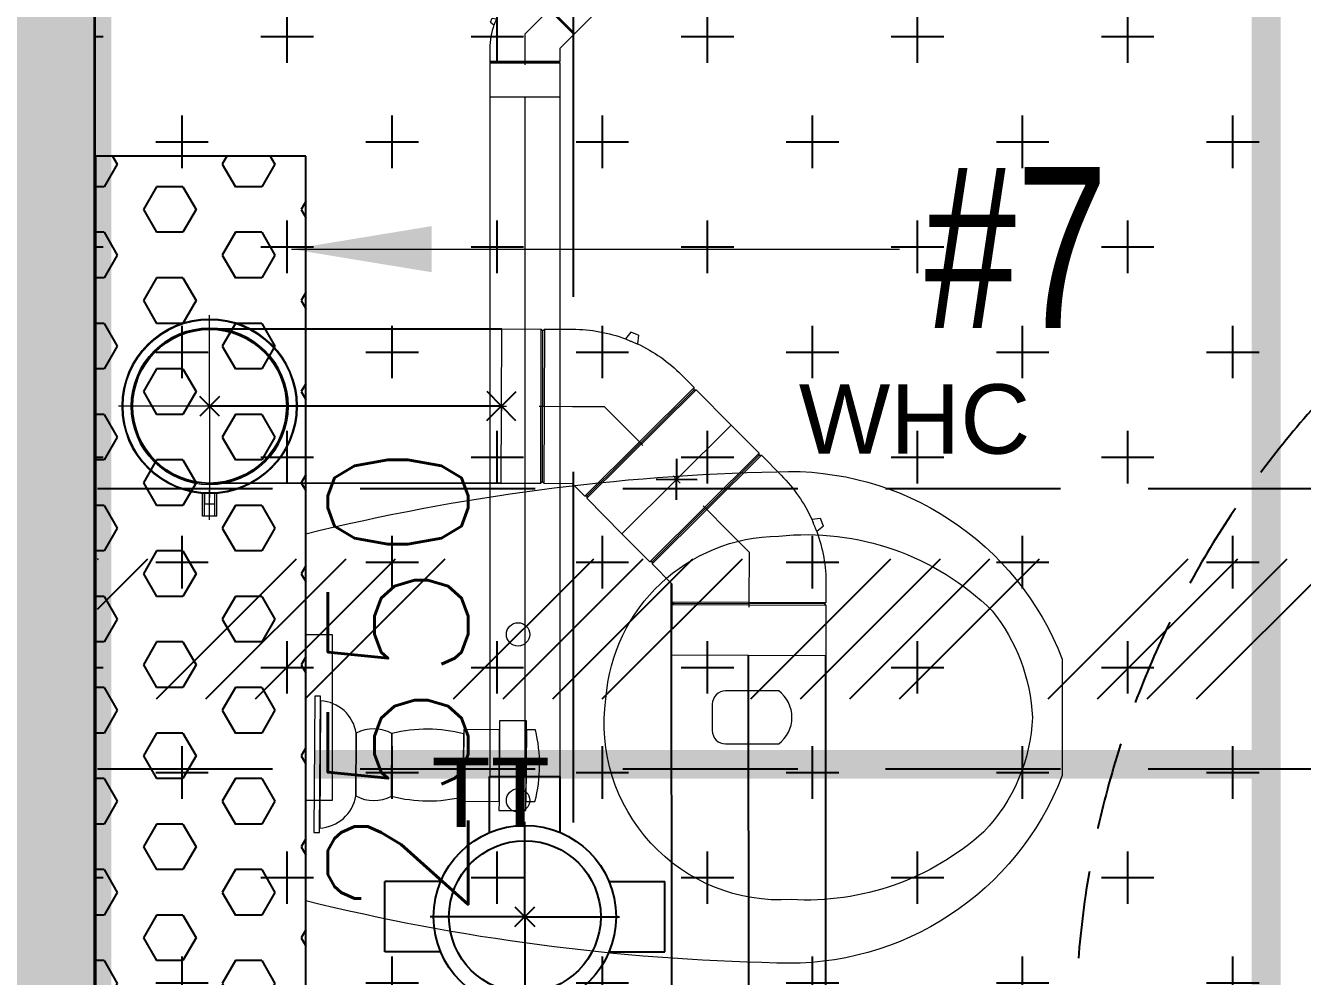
# Model space of a CAD drawing. Header units: millimetres. Extents: x 1135099 to 1230264, y -5736945 to -5695799.
# Drawn here: x 1185131 to 1186043, y -5716334 to -5715655 of the extents above; entities that cross this region are included whole.
import ezdxf

# ---------------------------------------------------------------- set-up
doc = ezdxf.new("R2010")
doc.units = ezdxf.units.MM
doc.header["$LTSCALE"] = 1000
doc.header["$MEASUREMENT"] = 0
for name, pattern in [('$0$( Hidden )', [0.375, 0.25, -0.125]), ('3BHK-A$0$HIDDEN', [0.375, 0.25, -0.125]), ('AUDIT_D_120904163729-0', [0]), ('T8(T9 IS SIMILAR) - DIMENSION & TEXTING$0$CENTERX2', [101.6, 63.5, -12.7, 12.7, -12.7]), ('T8(T9 IS SIMILAR) - DIMENSION & TEXTING$0$HIDDEN', [0.375, 0.25, -0.125]), ('T8(T9 IS SIMILAR) - DIMENSION & TEXTING$1$AUDIT_D_120904163729-0', [0])]:
    doc.linetypes.add(name, pattern=pattern)
doc.layers.get('0').update_dxf_attribs({"linetype": 'AUDIT_D_120904163729-0'})
for name, color, linetype in [('$0$a-beam 2', 50, 'Continuous'), ('3BHK-A$0$A-DOOR-FULL', 2, 'Continuous'), ('3BHK-A$0$A-TOI SUNK 50MM', 8, 'Continuous'), ('3BHK-A$0$LEDGE WALL', 5, 'Continuous'), ('T8(T9 IS SIMILAR) - DIMENSION & TEXTING$0$A-DIMENSIONS', 2, 'T8(T9 IS SIMILAR) - DIMENSION & TEXTING$0$HIDDEN'), ('T8(T9 IS SIMILAR) - DIMENSION & TEXTING$0$A-PLUMBING', 7, 'T8(T9 IS SIMILAR) - DIMENSION & TEXTING$1$AUDIT_D_120904163729-0'), ('T8(T9 IS SIMILAR) - DIMENSION & TEXTING$0$pl-110 dia soil pipe', 1, 'Continuous'), ('T8(T9 IS SIMILAR) - DIMENSION & TEXTING$0$pl-110 dia soil pipe1', 1, 'Continuous'), ('T8(T9 IS SIMILAR) - DIMENSION & TEXTING$0$PL-FITTINGS', 5, 'Continuous'), ('T8(T9 IS SIMILAR) - DIMENSION & TEXTING$0$U-TI-75MM WASTE WATER PIPE', 3, 'Continuous'), ('T8(T9 IS SIMILAR) - DIMENSION & TEXTING$0$U-TI-TEXT', 7, 'Continuous'), ('T8(T9 IS SIMILAR) - DIMENSION & TEXTING$0$U-TI-WS', 5, 'Continuous'), ('T8_REFUGE COLUMNS$1$A-RCC COLS', 3, 'Continuous'), ('T8_TYPICAL COLUMNS$0$A-RCC COLS', 3, 'Continuous')]:
    doc.layers.add(name, color=color, linetype=linetype)
for name, color, linetype, lineweight in [('3BHK-A$0$a-TOI-fixtures', 251, 'Continuous', 0), ('T8(T9 IS SIMILAR) - DIMENSION & TEXTING$0$furn-1', 7, 'Continuous', 0), ('T8(T9 IS SIMILAR) - DIMENSION & TEXTING$0$pl-50dia waste pie', 6, 'Continuous', 0), ('T8(T9 IS SIMILAR) - DIMENSION & TEXTING$0$pl-50dia waste pipe1', 6, 'Continuous', 0), ('T8(T9 IS SIMILAR) - DIMENSION & TEXTING$1$R0-18-10-2014-T1-1st Podium Floor Plan$0$Text', 2, 'Continuous', 0), ('T8(T9 IS SIMILAR)$0$D&W', 8, 'Continuous', 25)]:
    doc.layers.add(name, color=color, linetype=linetype, lineweight=lineweight)
doc.layers.add('A-RERA CARPET AREA', color=30, linetype='Continuous', plot=False)
doc.layers.add('T8(T9 IS SIMILAR) - DIMENSION & TEXTING$0$GEB-BEZUG', color=2, linetype='Continuous', lineweight=25, true_color=0xffff00)
doc.layers.add('T8_REFUGE COLUMNS$1$COL-HATCH', color=7, linetype='Continuous', lineweight=25, true_color=0xa3a3a3)
doc.styles.add('T8(T9 IS SIMILAR) - DIMENSION & TEXTING$0$arial', font='sanss___.ttf')
doc.styles.add('T8(T9 IS SIMILAR) - DIMENSION & TEXTING$0$Romans 1', font='romans.shx', dxfattribs={"height": 100})
doc.styles.add('T8(T9 IS SIMILAR) - DIMENSION & TEXTING$1$ARIAL ARROW', font='swisscl.ttf')
doc.styles.add('T8(T9 IS SIMILAR) - DIMENSION & TEXTING$1$Tahoma', font='tahoma.ttf')
doc.dimstyles.new('T8(T9 IS SIMILAR) - DIMENSION & TEXTING$0$ALPINE S', dxfattribs={"dimscale": 0, "dimtxt": 100, "dimasz": 75, "dimexe": 0, "dimexo": 0, "dimgap": 75, "dimtad": 1, "dimdec": 0, "dimzin": 0, "dimdsep": 46, "dimtxsty": 'T8(T9 IS SIMILAR) - DIMENSION & TEXTING$0$Romans 1', "dimblk": 'T8(T9 IS SIMILAR) - DIMENSION & TEXTING$0$_ArchTick', "dimcen": 0.09, "dimclrd": 256, "dimclre": 256, "dimclrt": 7, "dimadec": 0, "dimazin": 0, "dimtfac": 1, "dimtdec": 0, "dimtofl": 0, "dimtmove": 1, "dimatfit": 0, "dimldrblk": 'T8(T9 IS SIMILAR) - DIMENSION & TEXTING$0$_Open90', "dimfxl": 1, "dimtolj": 1, "dimtzin": 0, "dimarcsym": 0})
doc.dimstyles.new('T8(T9 IS SIMILAR) - DIMENSION & TEXTING$1$SAMATA STD', dxfattribs={"dimtxt": 100, "dimasz": 50, "dimexe": 50, "dimexo": 50, "dimgap": 10, "dimtad": 0, "dimdec": 0, "dimrnd": 5, "dimzin": 0, "dimdsep": 46, "dimtxsty": 'T8(T9 IS SIMILAR) - DIMENSION & TEXTING$1$Tahoma', "dimblk": 'T8(T9 IS SIMILAR) - DIMENSION & TEXTING$1$_Origin2', "dimcen": -50, "dimdle": 50, "dimclrd": 7, "dimclre": 7, "dimclrt": 7, "dimadec": 0, "dimazin": 0, "dimtfac": 1, "dimtdec": 0, "dimtmove": 1, "dimatfit": 3, "dimfxl": 150, "dimtfill": 1, "dimtolj": 1, "dimtzin": 0, "dimlwd": -1, "dimlwe": -1, "dimarcsym": 0})

# ---------------------------------------------------------------- blocks, each defined once
blk = doc.blocks.new('$0$A$C76D3746F')
at = {"layer": '$0$a-beam 2', "color": 8, "linetype": '$0$( Hidden )', "ltscale": 0.5}
for p, q in [((-350.05, -5399.84), (-5099.95, -5399.83)), ((-350.05, -5599.84), (-5099.95, -5599.83))]:
    blk.add_line(p, q, dxfattribs=at)
blk = doc.blocks.new('T8(T9 IS SIMILAR) - DIMENSION & TEXTING$0$_ArchTick')
at = {"color": 0, "linetype": 'ByBlock', "const_width": 0.15}
blk.add_lwpolyline([(-0.5, -0.5), (0.5, 0.5)], dxfattribs=at)
blk = doc.blocks.new('*D385')
at = {"layer": 'T8(T9 IS SIMILAR) - DIMENSION & TEXTING$0$A-DIMENSIONS', "linetype": 'T8(T9 IS SIMILAR) - DIMENSION & TEXTING$0$HIDDEN', "lineweight": -2, "transparency": 16777216}
for p, q in [((1185777.61, -5714848.66), (1185522.29, -5714848.66)), ((1185731.82, -5717398.66), (1185522.29, -5717398.66))]:
    blk.add_line(p, q, dxfattribs=at)
at = {"layer": 'T8(T9 IS SIMILAR) - DIMENSION & TEXTING$0$A-DIMENSIONS', "lineweight": -2, "transparency": 16777216}
blk.add_line((1185522.29, -5714848.66), (1185522.29, -5717398.66), dxfattribs=at)
at = {"layer": 'T8(T9 IS SIMILAR) - DIMENSION & TEXTING$0$A-DIMENSIONS', "linetype": 'ByBlock', "lineweight": -2, "transparency": 16777216, "xscale": 75, "yscale": 75, "zscale": 75}
for p, rotation in [((1185522.29, -5714848.66), 90), ((1185522.29, -5717398.66), 270)]:
    blk.add_blockref('T8(T9 IS SIMILAR) - DIMENSION & TEXTING$0$_ArchTick', p, dxfattribs=dict(at, rotation=rotation))
at = {"layer": 'T8(T9 IS SIMILAR) - DIMENSION & TEXTING$0$A-DIMENSIONS', "color": 7, "linetype": 'ByBlock', "transparency": 16777216, "insert": (1185397.29, -5716123.66), "char_height": 100, "attachment_point": 5, "rotation": 90, "style": 'T8(T9 IS SIMILAR) - DIMENSION & TEXTING$0$Romans 1'}
blk.add_mtext('\\A1;2550', dxfattribs=at)
blk = doc.blocks.new('T8(T9 IS SIMILAR) - DIMENSION & TEXTING$0$_Open90')
at = {"color": 0, "linetype": 'ByBlock', "lineweight": -2}
for p, q in [((-0.5, 0.5), (0, 0)), ((0, 0), (-1, 0)), ((0, 0), (-0.5, -0.5))]:
    blk.add_line(p, q, dxfattribs=at)
blk = doc.blocks.new('T8(T9 IS SIMILAR) - DIMENSION & TEXTING$0$Einfügepunkt')
at = {"layer": 'T8(T9 IS SIMILAR) - DIMENSION & TEXTING$0$GEB-BEZUG'}
for p, q in [((-7.07, -7.07), (7.07, 7.07)), ((-7.07, 7.07), (7.07, -7.07))]:
    blk.add_line(p, q, dxfattribs=at)
blk = doc.blocks.new('T8(T9 IS SIMILAR) - DIMENSION & TEXTING$0$361.045.16.1_A')
at = {"ltscale": 25}
for p, q in [((-49.5, 14.14), (-14.14, 49.5)), ((3.18, 32.17), (-14.14, 49.5)), ((3.18, 32.17), (-32.17, -3.18)), ((-31.47, -3.89), (3.89, 31.47)), ((3.18, 31.47), (-31.47, -3.18)), ((3.18, 31.47), (3.18, 32.17)), ((3.18, 31.47), (3.89, 31.47)), ((10.36, 25), (3.89, 31.47)), ((-32.17, -3.18), (-49.5, 14.14)), ((-13.79, 13.79), (-15.56, 15.56)), ((0, 0), (-13.79, 13.79)), ((23.39, 11.31), (20.26, 10.9)), ((23.39, 11.31), (24.54, 8.54)), ((-5.55, 5.55), (-7.32, 7.32)), ((0, -10.36), (0, 0)), ((24.54, 8.54), (22.03, 6.62)), ((-31.47, -3.18), (-32.17, -3.18)), ((-31.47, -3.18), (-31.47, -3.89)), ((-25, -10.36), (-31.47, -3.89)), ((-25, -24.5), (-25, -10.36)), ((0, -24.5), (0, -10.36)), ((25, -24.5), (25, -10.36)), ((-24.5, -25), (-25, -24.5)), ((25, -24.5), (-25, -24.5)), ((-24.5, -25), (-25, -25.5)), ((-25, -45), (-25, -25.5)), ((-25, -25.5), (25, -25.5)), ((-24.5, -25), (24.5, -25)), ((0, -27), (0, -24.5)), ((24.5, -25), (25, -24.5)), ((24.5, -25), (25, -25.5)), ((25, -45), (25, -25.5)), ((-25, -45), (25, -45)), ((0, -45), (-2.5, -45)), ((0, -45), (0, -42.5)), ((0, -45), (0, -47.5)), ((0, -45), (2.5, -45))]:
    blk.add_line(p, q, dxfattribs=at)
for start, end in [(25.15748, 45), (0, 19.84252)]:
    blk.add_arc((-25, -10.36), 50, start, end, dxfattribs=at)
blk.add_open_spline([(22.03, 6.62), (22.03, 6.62), (22.02, 6.64), (21.97, 6.76), (21.91, 6.87), (21.77, 7.19), (21.67, 7.4), (21.49, 7.81), (21.4, 8), (21.26, 8.35), (21.19, 8.5), (21.07, 8.79), (21.01, 8.94), (20.88, 9.26), (20.81, 9.43), (20.65, 9.83), (20.57, 10.06), (20.42, 10.45), (20.36, 10.62), (20.28, 10.84), (20.26, 10.9), (20.26, 10.9)], degree=3, knots=[-0.7326885, -0.7326885, -0.7326885, -0.7326885, -0.6703276, -0.6703276, -0.5851203, -0.5851203, -0.4924215, -0.4924215, -0.4253679, -0.4253679, -0.3759063, -0.3759063, -0.3289293, -0.3289293, -0.2716255, -0.2716255, -0.1856359, -0.1856359, -0.0935578, -0.0935578, 0, 0, 0, 0], dxfattribs=at)
blk.add_blockref('T8(T9 IS SIMILAR) - DIMENSION & TEXTING$0$Einfügepunkt', (0, -45), dxfattribs=at)
blk = doc.blocks.new('T8(T9 IS SIMILAR) - DIMENSION & TEXTING$0$367.771.16.1_L')
at = {"lineweight": 13, "ltscale": 25}
for p, q in [((-5.2, 78.5), (-5.2, 62.28)), ((-5.2, 78.5), (5.2, 78.5)), ((-3.7, 78.5), (-3.7, 62.39)), ((0, 81), (0, 78.5)), ((0, 78.5), (0, 62.28)), ((3.7, 78.5), (3.7, 62.39)), ((5.2, 78.5), (5.2, 62.28)), ((3.75, 69.5), (-3.75, 69.5)), ((-3.75, 69.5), (-3.75, 62.39)), ((0, 0), (0, 65)), ((3.75, 62.39), (3.75, 69.5)), ((0, 62.28), (0, 59.78)), ((0, 0), (-65, 0)), ((0, 0), (0, -65)), ((0, 0), (65, 0))]:
    blk.add_line(p, q, dxfattribs=at)
for radius in [62.5, 61.79, 56, 55]:
    blk.add_circle((0, 0), radius, dxfattribs=at)
blk.add_blockref('T8(T9 IS SIMILAR) - DIMENSION & TEXTING$0$Einfügepunkt', (0, 0), dxfattribs=at)
blk = doc.blocks.new('T8(T9 IS SIMILAR) - DIMENSION & TEXTING$0$365.045.16.1_A')
at = {"lineweight": 13, "ltscale": 25}
for p, q in [((-61.87, 8.84), (-8.84, 61.87)), ((8.31, 44.72), (-8.84, 61.87)), ((8.31, 44.72), (-44.72, -8.31)), ((-43.66, -9.37), (9.37, 43.66)), ((8.31, 43.66), (-43.66, -8.31)), ((8.31, 43.66), (8.31, 44.72)), ((8.31, 43.66), (9.37, 43.66)), ((15.53, 37.5), (9.37, 43.66)), ((-17.15, 17.15), (-18.92, 18.92)), ((0, 0), (-17.15, 17.15)), ((34.72, 16.55), (30.55, 16)), ((36.25, 12.85), (32.91, 10.29)), ((34.72, 16.55), (36.25, 12.85)), ((-44.72, -8.31), (-61.87, 8.84)), ((-9.22, 9.22), (-10.98, 10.98)), ((0, -15.53), (0, 0)), ((-43.66, -8.31), (-44.72, -8.31)), ((-43.66, -8.31), (-43.66, -9.37)), ((-37.5, -15.53), (-43.66, -9.37)), ((-37.5, -29.25), (-37.5, -15.53)), ((0, -29.25), (0, -15.53)), ((37.5, -29.25), (37.5, -15.53)), ((-36.75, -30), (-37.5, -29.25)), ((37.5, -29.25), (-37.5, -29.25)), ((-36.75, -30), (-37.5, -30.75)), ((-37.5, -50), (-37.5, -30.75)), ((-37.5, -30.75), (37.5, -30.75)), ((-36.75, -30), (36.75, -30)), ((0, -31.75), (0, -29.25)), ((36.75, -30), (37.5, -29.25)), ((36.75, -30), (37.5, -30.75)), ((37.5, -50), (37.5, -30.75)), ((0, -50), (0, -47.5)), ((-37.5, -50), (37.5, -50)), ((0, -50), (-2.5, -50)), ((0, -50), (0, -52.5)), ((0, -50), (2.5, -50))]:
    blk.add_line(p, q, dxfattribs=at)
for start, end in [(24.86037, 45), (0, 20.13963)]:
    blk.add_arc((-37.5, -15.53), 75, start, end, dxfattribs=at)
blk.add_open_spline([(32.91, 10.29), (32.91, 10.29), (32.9, 10.32), (32.83, 10.48), (32.76, 10.63), (32.57, 11.05), (32.44, 11.33), (32.2, 11.88), (32.09, 12.14), (31.89, 12.6), (31.81, 12.8), (31.64, 13.19), (31.56, 13.39), (31.39, 13.81), (31.3, 14.04), (31.08, 14.58), (30.97, 14.88), (30.77, 15.4), (30.69, 15.62), (30.58, 15.92), (30.55, 16), (30.55, 16)], degree=3, knots=[-0.9758327, -0.9758327, -0.9758327, -0.9758327, -0.8930469, -0.8930469, -0.7796093, -0.7796093, -0.6561479, -0.6561479, -0.5667077, -0.5667077, -0.5007206, -0.5007206, -0.4380575, -0.4380575, -0.3616519, -0.3616519, -0.247098, -0.247098, -0.1245121, -0.1245121, 0, 0, 0, 0], dxfattribs=at)
blk.add_blockref('T8(T9 IS SIMILAR) - DIMENSION & TEXTING$0$Einfügepunkt', (0, -50), dxfattribs=at)
blk = doc.blocks.new('T8(T9 IS SIMILAR) - DIMENSION & TEXTING$0$388.001.00.1_G')
at = {"layer": 'T8(T9 IS SIMILAR) - DIMENSION & TEXTING$0$U-TI-75MM WASTE WATER PIPE', "ltscale": 5}
for p, q in [((-25.13, 60.06), (-25.13, 100)), ((-25.13, 100), (25.12, 100)), ((25.12, 60.06), (25.12, 100)), ((0, 0), (0, 67.6)), ((-60.06, 25.12), (-100, 25.12)), ((-100, -25.13), (-100, 25.12)), ((60.06, 25.12), (100, 25.12)), ((100, -25.13), (100, 25.12)), ((0, 0), (-67.6, 0)), ((0, 0), (0, 2.5)), ((0, 0), (0, -67.6)), ((0, 0), (67.6, 0)), ((0, 0), (-2.5, 0)), ((0, 0), (0, -2.5)), ((0, 0), (2.5, 0)), ((-60.06, -25.13), (-100, -25.13)), ((60.06, -25.13), (100, -25.13)), ((-37.67, -53.09), (-37.67, -94.97)), ((37.68, -53.09), (37.68, -94.97))]:
    blk.add_line(p, q, dxfattribs=at)
for radius in [65.1, 54.16]:
    blk.add_circle((0, 0), radius, dxfattribs=at)
blk.add_ellipse((0, -94.97), major_axis=(37.67, 0), ratio=0.026177, start_param=3.141593, end_param=6.283185, dxfattribs=at)
blk.add_blockref('T8(T9 IS SIMILAR) - DIMENSION & TEXTING$0$Einfügepunkt', (0, 0), dxfattribs=at)
blk = doc.blocks.new('T8(T9 IS SIMILAR) - DIMENSION & TEXTING$0$TT')
at = {"layer": 'T8(T9 IS SIMILAR) - DIMENSION & TEXTING$0$furn-1', "color": 7}
for points in [[(107723.97348, -2189.22261), (107723.97349, -2189.22673), (107723.9407, -2189.22681), (107723.94069, -2189.2227, -0.125089)], [(107723.97153, -2189.25543, -0.124286), (107723.97162, -2189.28824), (107723.94291, -2189.28832, -0.124286), (107723.94282, -2189.25551)], [(107723.97162, -2189.28824, -0.25), (107723.97166, -2189.30465), (107723.94295, -2189.30473, -0.25), (107723.94291, -2189.28832)], [(107723.97166, -2189.30465, -0.353887), (107723.98647, -2189.32102), (107723.92823, -2189.32117, -0.353887), (107723.94295, -2189.30473)]]:
    blk.add_lwpolyline(points, format="xyb", close=True, dxfattribs=at)
for points in [[(107723.9776, -2189.22671), (107723.97764, -2189.23902), (107723.97352, -2189.23903), (107723.94073, -2189.23912), (107723.93662, -2189.23913), (107723.93659, -2189.22683)], [(107723.97352, -2189.23903), (107723.97357, -2189.25542), (107723.94078, -2189.25551), (107723.94073, -2189.23912)], [(107723.98848, -2189.32101), (107723.98847, -2189.32361), (107723.92619, -2189.32378), (107723.92618, -2189.32118)]]:
    blk.add_lwpolyline(points, close=True, dxfattribs=at)
blk = doc.blocks.new('T8(T9 IS SIMILAR) - DIMENSION & TEXTING$0$A$C77D62699')
at = {"layer": 'T8(T9 IS SIMILAR) - DIMENSION & TEXTING$0$pl-110 dia soil pipe1'}
for p, q in [((-21980.88, -1997.78, 0.74), (-22189.44, -1997.71, 0.74)), ((-21981.25, -2107.78, 0.74), (-22189.47, -2107.72, 0.74)), ((-21859.22, -3643.55, -0.02), (-21859.67, -2179.33, -0.02)), ((-21749.22, -3643.55, -0.02), (-21749.66, -2230.48, -0.02))]:
    blk.add_line(p, q, dxfattribs=at)
at = {"layer": 'T8(T9 IS SIMILAR) - DIMENSION & TEXTING$0$pl-110 dia soil pipe1', "color": 12, "linetype": 'T8(T9 IS SIMILAR) - DIMENSION & TEXTING$0$CENTERX2'}
for p, q in [((-21981.06, -2052.78, 0.74), (-22189.45, -2052.71, 0.74)), ((-21804.22, -3643.55, -0.02), (-21804.66, -2230.29, -0.02))]:
    blk.add_line(p, q, dxfattribs=at)
at = {"layer": 'T8(T9 IS SIMILAR) - DIMENSION & TEXTING$0$pl-110 dia soil pipe1', "ltscale": 0.1}
blk.add_circle((-22189.41, -2052.77, 0.74), 55, dxfattribs=at)
at = {"layer": 'T8(T9 IS SIMILAR) - DIMENSION & TEXTING$0$pl-50dia waste pipe1'}
for p, q in [((-21989.4, -1832.19, 0.74), (-21989.4, -2316.91, 0.74)), ((-21939.4, -1832.19, 0.74), (-21939.4, -2316.91, 0.74))]:
    blk.add_line(p, q, dxfattribs=at)
at = {"layer": 'T8(T9 IS SIMILAR) - DIMENSION & TEXTING$0$pl-50dia waste pipe1', "color": 12, "linetype": 'T8(T9 IS SIMILAR) - DIMENSION & TEXTING$0$CENTERX2'}
blk.add_line((-21964.4, -1832.19, 0.74), (-21964.4, -2316.91, 0.74), dxfattribs=at)
at = {"layer": 'T8(T9 IS SIMILAR) - DIMENSION & TEXTING$0$U-TI-WS', "lineweight": 40, "ltscale": 0.01, "const_width": 20.53}
for points, elevation in [([(-21047.46, -3746.81), (-21047.46, -3847.46), (-21435.31, -3847.46), (-21435.31, -975.64)], 0.72), ([(-22114.61, -2308.26), (-21435.31, -2308.27)], -0.39)]:
    blk.add_lwpolyline(points, dxfattribs=dict(at, elevation=elevation))
at = {"layer": 'T8(T9 IS SIMILAR) - DIMENSION & TEXTING$0$furn-1', "xscale": -1559.587183977623, "yscale": 1559.587183977623, "zscale": 1559.587183977623, "rotation": 269.775067412385}
blk.add_blockref('T8(T9 IS SIMILAR) - DIMENSION & TEXTING$0$TT', (2732745.9, -168019321.3, -0.39), dxfattribs=at)
at = {"layer": 'T8(T9 IS SIMILAR) - DIMENSION & TEXTING$0$pl-110 dia soil pipe', "ltscale": 0.1}
for name, p, xscale, yscale, zscale, rotation in [('T8(T9 IS SIMILAR) - DIMENSION & TEXTING$0$367.771.16.1_L', (-22189.4, -2052.77, 0.74), 1.000020158935082, 1.000020158935082, 1.000020158935082, 179.9987260453056), ('T8(T9 IS SIMILAR) - DIMENSION & TEXTING$0$365.045.16.1_A', (-21907.73, -2052.89, -0.02), -1.466696233104787, 1.466696233104787, 1.466696233104787, 269.8029873272274), ('T8(T9 IS SIMILAR) - DIMENSION & TEXTING$0$365.045.16.1_A', (-21804.38, -2156.95, -0.02), -1.466696233104787, 1.466696233104787, 1.466696233104787, 224.8029873272274)]:
    blk.add_blockref(name, p, dxfattribs=dict(at, xscale=xscale, yscale=yscale, zscale=zscale, rotation=rotation))
at = {"layer": 'T8(T9 IS SIMILAR) - DIMENSION & TEXTING$0$pl-50dia waste pie', "ltscale": 0.1, "xscale": 1.000020158935082, "yscale": 1.000020158935082, "zscale": 1.000020158935082, "rotation": 135}
blk.add_blockref('T8(T9 IS SIMILAR) - DIMENSION & TEXTING$0$361.045.16.1_A', (-21964.4, -1787.19, 0.75), dxfattribs=at)
at = {"layer": 'T8(T9 IS SIMILAR) - DIMENSION & TEXTING$0$PL-FITTINGS', "xscale": 1.000020158935082, "yscale": 1.000020158935082, "zscale": 1.000020158935082, "rotation": 359.9986903380305}
blk.add_blockref('T8(T9 IS SIMILAR) - DIMENSION & TEXTING$0$388.001.00.1_G', (-21964.4, -2416.92, 0.74), dxfattribs=at)
at = {"layer": 'T8(T9 IS SIMILAR) - DIMENSION & TEXTING$0$U-TI-TEXT', "style": 'T8(T9 IS SIMILAR) - DIMENSION & TEXTING$0$arial'}
for s, p in [('WHC', (-21768.87, -2086.6, 1.33)), ('TT', (-22031.05, -2353.06, 0.31))]:
    blk.add_text(s, height=49.535, rotation=359.99987, dxfattribs=at).set_placement(p)
blk = doc.blocks.new('T8(T9 IS SIMILAR) - DIMENSION & TEXTING$1$_Origin2')
at = {"color": 0, "linetype": 'ByBlock', "lineweight": -2}
blk.add_line((-0.5, 0), (-1, 0), dxfattribs=at)
for radius in [0.5, 0.25]:
    blk.add_circle((0, 0), radius, dxfattribs=at)
blk = doc.blocks.new('T8_REFUGE COLUMNS')
at = {"layer": 'T8_REFUGE COLUMNS$1$COL-HATCH', "linetype": 'ByBlock'}
h = blk.add_hatch(color=256, dxfattribs=at)
h.dxf.hatch_style = 1
h.paths.add_polyline_path([(1184832.07, -5718799.86), (1185182.07, -5718799.86), (1185182.07, -5709299.86), (1184832.07, -5709299.86)])
at = {"layer": 'T8_REFUGE COLUMNS$1$A-RCC COLS', "linetype": 'ByBlock'}
blk.add_lwpolyline([(1184832.07, -5718799.86), (1185182.07, -5718799.86), (1185182.07, -5709299.86), (1184832.07, -5709299.86)], close=True, dxfattribs=at)
blk = doc.blocks.new('T8_TYPICAL COLUMNS')
at = {"layer": 'T8_TYPICAL COLUMNS$0$A-RCC COLS', "linetype": 'ByBlock'}
blk.add_blockref('T8_REFUGE COLUMNS', (0, 0), dxfattribs=at)
blk = doc.blocks.new('*U675')
for points in [[(-710, 0), (-670, 0), (-670, 30), (-660, 30), (-660, 80), (-710, 80)], [(40, 0), (0, 0), (0, 30), (-10, 30), (-10, 80), (40, 80)], [(0, 0), (0, -670), (-30, -670), (-30, 0)]]:
    blk.add_lwpolyline(points, close=True)
at = {"color": 0, "linetype": 'ByBlock', "ltscale": 0.25}
blk.add_arc((0.98, 0.41), 670.98, 180.03474, 267.62699, dxfattribs=at)
blk = doc.blocks.new('3BHK-A$0$EWC 1-flat-3')
at = {"layer": '3BHK-A$0$a-TOI-fixtures', "ltscale": 1.5}
blk.add_line((130.94, 0), (-130.94, 0), dxfattribs=at)
for points in [[(-130.94, 0, -0.055103), (-175.26, 336.24, -0.321827), (-41.57, 540), (41.57, 540, -0.321827), (175.26, 336.24, -0.055103), (130.94, 0, -27.681239)], [(-13.15, 214.32, -0.391448), (-129.31, 337.71, -0.224585), (-76.1, 489.88, -0.160675), (0, 518.68, -0.183016), (81.56, 484.09, -0.201424), (130.03, 346.42, -0.474507), (-13.15, 214.32, -2.927417)], [(-9.47, 290.25), (9.47, 290.25, 0.414214), (18.95, 299.72), (18.95, 337.61, 0.5), (-18.95, 337.61), (-18.95, 299.72, 0.414214), (-9.47, 290.25, 0.530498)]]:
    blk.add_lwpolyline(points, format="xyb", dxfattribs=at)
at = {"layer": '3BHK-A$0$a-TOI-fixtures'}
blk.add_lwpolyline([(-59.21, 0), (-59.21, 18.95), (59.21, 18.95), (59.21, 0)], close=True, dxfattribs=at)
at = {"layer": '3BHK-A$0$a-TOI-fixtures', "ltscale": 1.5}
for centre in [(-59.21, 151.58), (59.21, 151.58)]:
    blk.add_circle(centre, 8.31, dxfattribs=at)
blk = doc.blocks.new('3BHK-A')
at = {"layer": '3BHK-A$0$A-TOI SUNK 50MM'}
h = blk.add_hatch(dxfattribs=at)
h.set_pattern_fill('CROSS', color=256, scale=300, style=0)
h.set_pattern_definition([(9e-15, (-0.65, 1286.84), (75, 75), [37.5, -112.5]), (90, (18.1, 1268.09), (-75, 75), [37.5, -112.5])])
h.paths.add_polyline_path([(1186532.74, -5713148.46), (1185182.44, -5713148.46), (1185182.44, -5710698.46), (1186532.74, -5710698.46)])
h.paths.add_polyline_path([(1185182.45, -5714848.57), (1186532.74, -5714848.57), (1186532.74, -5717398.46), (1185182.45, -5717398.46)])
at = {"layer": '3BHK-A$0$LEDGE WALL'}
h = blk.add_hatch(dxfattribs=at)
h.set_pattern_fill('HEX', color=8, scale=150, angle=180)
h.set_pattern_definition([(180, (1e-08, -100), (-4e-15, -32.47595264), [18.75, -37.5]), (300, (1e-08, -100), (28.125, 16.23797632), [18.75, -37.5]), (240, (-18.75, -100), (28.125, -16.23797632), [18.75, -37.5])])
h.paths.add_polyline_path([(1185332.79, -5715748.46), (1185182.79, -5715748.46), (1185182.79, -5716548.46), (1185332.79, -5716548.46)])
at = {"layer": '3BHK-A$0$A-TOI SUNK 50MM', "elevation": -0.02}
blk.add_lwpolyline([(1185182.45, -5714848.57), (1186532.74, -5714848.57), (1186532.74, -5717398.46), (1185182.45, -5717398.46)], close=True, dxfattribs=at)
at = {"layer": '3BHK-A$0$LEDGE WALL', "elevation": -0.02}
blk.add_lwpolyline([(1185332.79, -5715748.46), (1185182.79, -5715748.46), (1185182.79, -5716548.46), (1185332.79, -5716548.46)], close=True, dxfattribs=at)
at = {"layer": '3BHK-A$0$A-DOOR-FULL', "linetype": '3BHK-A$0$HIDDEN', "rotation": 270}
blk.add_blockref('*U675', (1186552.74, -5716373.46, -0.02), dxfattribs=at)
at = {"layer": '3BHK-A$0$a-TOI-fixtures', "extrusion": (0, 0, -1), "xscale": -0.9999999999999998, "zscale": -0.9999999999999998, "rotation": 90}
blk.add_blockref('3BHK-A$0$EWC 1-flat-3', (-1185332.79, -5716148.96, 0.02), dxfattribs=at)
blk = doc.blocks.new('T8(T9 IS SIMILAR)')
at = {"layer": 'T8(T9 IS SIMILAR)$0$D&W', "linetype": 'ByBlock'}
for name in ['T8_TYPICAL COLUMNS', '3BHK-A']:
    blk.add_blockref(name, (0, 0), dxfattribs=at)
blk = doc.blocks.new('T8(T9 IS SIMILAR) - DIMENSION & TEXTING')
at = {"layer": 'T8(T9 IS SIMILAR) - DIMENSION & TEXTING$0$A-PLUMBING', "linetype": 'ByBlock'}
blk.add_blockref('T8(T9 IS SIMILAR) - DIMENSION & TEXTING$0$A$C77D62699', (1207452.26, -5713874.03), dxfattribs=at)
at = {"layer": 'T8(T9 IS SIMILAR) - DIMENSION & TEXTING$1$R0-18-10-2014-T1-1st Podium Floor Plan$0$Text', "linetype": 'ByBlock', "style": 'T8(T9 IS SIMILAR) - DIMENSION & TEXTING$1$ARIAL ARROW'}
blk.add_text('#7', height=114.75, dxfattribs=at).set_placement((1185773.16, -5715870.93, 0.03))
at = {"layer": 'T8(T9 IS SIMILAR) - DIMENSION & TEXTING$0$A-DIMENSIONS', "linetype": 'ByBlock'}
dim = blk.add_linear_dim(base=(1185522.29, -5717398.66, 0.49), p1=(1185777.61, -5714848.66, 0.49), p2=(1185731.82, -5717398.66, 0.49), angle=270, dimstyle='T8(T9 IS SIMILAR) - DIMENSION & TEXTING$0$ALPINE S', override={"dimscale": 1, "dimfxl": 5, "dimarcsym": 1}, dxfattribs=at)
dim.commit()
dim.dimension.update_dxf_attribs({"geometry": '*D385', "text_midpoint": (1185397.29, -5716123.66, 0.49)})
at = {"layer": 'T8(T9 IS SIMILAR) - DIMENSION & TEXTING$1$R0-18-10-2014-T1-1st Podium Floor Plan$0$Text'}
blk.add_leader([(1185321.29, -5715814.72), (1185646.75, -5715814.69), (1185755.28, -5715814.72)], dimstyle='T8(T9 IS SIMILAR) - DIMENSION & TEXTING$1$SAMATA STD', override={"dimscale": 1, "dimasz": 100, "dimclrd": 2, "dimfxlon": 1, "dimarcsym": 1}, dxfattribs=at)

msp = doc.modelspace()

# ---------------------------------------------------------------- hatches: boundary and pattern name
at = {"layer": '$0$a-beam 2', "linetype": '$0$( Hidden )', "ltscale": 0.5}
h = msp.add_hatch(dxfattribs=at)
h.set_pattern_fill('ANSI34', color=8, scale=200)
h.set_pattern_definition([(45, (2639.41, -1035.8), (-106.066017, 106.066017), []), (45, (2674.77, -1035.8), (-106.066017, 106.066017), []), (45, (2710.12, -1035.8), (-106.066017, 106.066017), []), (45, (2745.48, -1035.8), (-106.066017, 106.066017), [])])
h.paths.add_polyline_path([(1198282.61, -5716760.49), (1198958.91, -5716760.49), (1198958.91, -5716660.49), (1198282.61, -5716660.49)])
h.paths.add_polyline_path([(1196532.61, -5716760.49), (1194132.59, -5716760.49), (1194132.59, -5716660.49), (1196532.61, -5716660.49)])
h.paths.add_polyline_path([(1194857.5, -5715335.38), (1194857.5, -5715435.38), (1193882.53, -5715435.38), (1193882.53, -5715335.54)])
h.paths.add_polyline_path([(1185782.74, -5714535.54), (1185182.78, -5714535.54), (1185182.78, -5714435.54), (1185782.74, -5714435.54)])
h.paths.add_polyline_path([(1186532.74, -5711985.54), (1186632.74, -5711985.54), (1186632.74, -5714535.54), (1186532.74, -5714535.54)])
h.paths.add_polyline_path([(1189032.75, -5715435.54), (1189032.75, -5715335.55), (1188712.74, -5715335.55), (1188712.74, -5716035.54), (1186632.74, -5716035.54), (1186632.74, -5715335.55), (1186532.74, -5715335.55), (1186532.74, -5716035.54), (1185182.78, -5716035.54), (1185182.78, -5716135.54), (1186532.74, -5716135.54), (1186532.74, -5716835.53), (1186632.74, -5716835.53), (1186632.74, -5716135.54), (1188712.74, -5716135.54), (1188712.74, -5716835.53), (1189032.75, -5716835.53), (1189032.75, -5716735.54), (1188812.74, -5716735.54), (1188812.74, -5715435.55)])
h.paths.add_polyline_path([(1186532.73, -5717585.53), (1186632.74, -5717585.53), (1186632.74, -5718685.54), (1186532.73, -5718685.54)])
h.paths.add_polyline_path([(1186632.74, -5710585.64), (1186632.74, -5710685.7), (1186632.74, -5710685.7), (1186632.74, -5710585.64)])

# ---------------------------------------------------------------- linework, layer by layer
at = {"layer": 'A-RERA CARPET AREA', "const_width": 20, "elevation": 0.61}
msp.add_lwpolyline([(1185182.8, -5710698.34), (1185182.8, -5717398.51), (1186632.76, -5717398.55), (1186632.74, -5719523.51), (1189932.73, -5719523.51), (1189932.73, -5717573.49), (1194182.62, -5717573.48), (1194182.63, -5718598.59), (1196682.28, -5718598.94), (1196682.25, -5715374.01), (1199207.37, -5715374.04), (1199207.37, -5714273.45)], dxfattribs=at)

# ---------------------------------------------------------------- block references
at = {"layer": '$0$a-beam 2', "linetype": 'ByBlock', "xscale": -1}
msp.add_blockref('$0$A$C76D3746F', (1184832.74, -5710585.7, 0.07), dxfattribs=at)

# ---------------------------------------------------------------- next in the draw order: block references
at = {"linetype": 'ByBlock'}
msp.add_blockref('T8(T9 IS SIMILAR)', (-1.37, 0.21, -0.64), dxfattribs=at)

# ---------------------------------------------------------------- next in the draw order: block references
msp.add_blockref('T8(T9 IS SIMILAR) - DIMENSION & TEXTING', (0, 0), dxfattribs=at)

doc.saveas('drawing.dxf')
